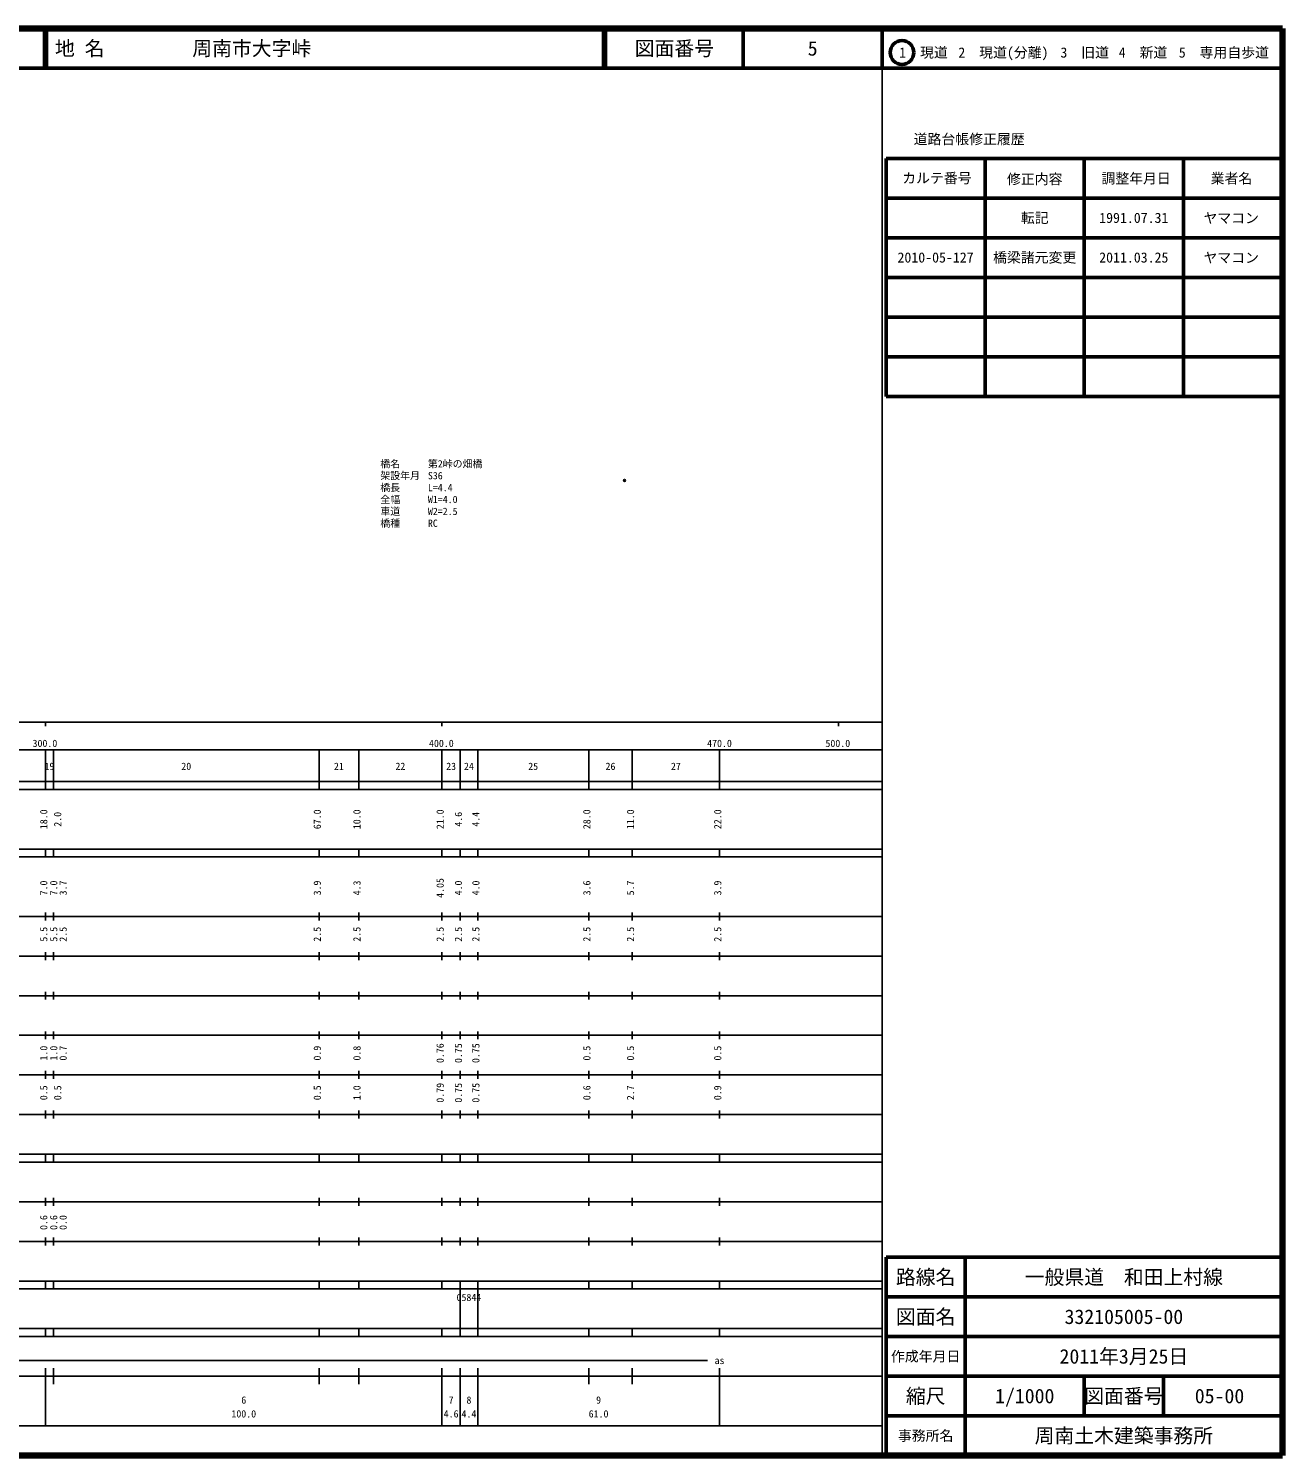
# Model space of a CAD drawing. Units: millimetres on the paper, with parts at other scales. Extents: x 40 to 680, y 20 to 380.
# Drawn here: x 363.7 to 680, y 20 to 380 of the extents above; entities that cross this region are included whole.
import ezdxf
from ezdxf.enums import TextEntityAlignment as Align

# ---------------------------------------------------------------- set-up
doc = ezdxf.new("R2010")
doc.units = ezdxf.units.MM
doc.header["$PDMODE"] = 32
doc.header["$PDSIZE"] = 0.5
for name, color, linetype in [('M-OTRS', 6, 'Continuous'), ('M-STR-HTXT', 7, 'Continuous'), ('M-TTL-TXT', 7, 'Continuous')]:
    doc.layers.add(name, color=color, linetype=linetype)
for name, color, linetype, lineweight in [('M-TTL', 2, 'Continuous', 140), ('M-TTL-BAND', 7, 'Continuous', 25), ('M-TTL-FRAM', 2, 'Continuous', 50), ('M-TTL-LINE', 7, 'Continuous', 50)]:
    doc.layers.add(name, color=color, linetype=linetype, lineweight=lineweight)
doc.styles.add('ＭＳ ゴシック', font='')
doc.styles.get('ＭＳ ゴシック').set_extended_font_data('MS Gothic')

msp = doc.modelspace()

# ---------------------------------------------------------------- linework, layer by layer
at = {"layer": 'M-OTRS'}
msp.add_point((514.048, 265.987), dxfattribs=at)
at = {"layer": 'M-TTL'}
for p, q in [((680, 380), (40, 380)), ((680, 20), (680, 380)), ((40, 20), (680, 20))]:
    msp.add_line(p, q, dxfattribs=at)
at = {"layer": 'M-TTL-BAND'}
for p, q in [((579, 20), (579, 370)), ((40, 205), (579, 205)), ((368, 205), (368, 204)), ((468, 205), (468, 204)), ((568, 205), (568, 204)), ((68, 198), (579, 198)), ((368, 188), (368, 198)), ((370, 188), (370, 198)), ((437, 188), (437, 198)), ((447, 188), (447, 198)), ((468, 188), (468, 198)), ((472.6, 188), (472.6, 198)), ((477, 188), (477, 198)), ((505, 188), (505, 198)), ((516, 188), (516, 198)), ((538, 188), (538, 198)), ((40, 190), (579, 190)), ((40, 188), (579, 188)), ((40, 173), (579, 173)), ((368, 171), (368, 173)), ((370, 171), (370, 173)), ((437, 171), (437, 173)), ((447, 171), (447, 173)), ((468, 171), (468, 173)), ((472.6, 171), (472.6, 173)), ((477, 171), (477, 173)), ((505, 171), (505, 173)), ((516, 171), (516, 173)), ((538, 171), (538, 173)), ((40, 171), (579, 171)), ((40, 156), (579, 156)), ((368, 155), (368, 157)), ((370, 155), (370, 157)), ((437, 155), (437, 157)), ((447, 155), (447, 157)), ((468, 155), (468, 157)), ((472.6, 155), (472.6, 157)), ((477, 155), (477, 157)), ((505, 155), (505, 157)), ((516, 155), (516, 157)), ((538, 155), (538, 157)), ((46, 146), (579, 146)), ((368, 145), (368, 147)), ((370, 145), (370, 147)), ((437, 145), (437, 147)), ((447, 145), (447, 147)), ((468, 145), (468, 147)), ((472.6, 145), (472.6, 147)), ((477, 145), (477, 147)), ((505, 145), (505, 147)), ((516, 145), (516, 147)), ((538, 145), (538, 147)), ((368, 135), (368, 137)), ((370, 135), (370, 137)), ((437, 135), (437, 137)), ((447, 135), (447, 137)), ((468, 135), (468, 137)), ((472.6, 135), (472.6, 137)), ((477, 135), (477, 137)), ((505, 135), (505, 137)), ((516, 135), (516, 137)), ((538, 135), (538, 137)), ((52, 136), (579, 136)), ((46, 126), (579, 126)), ((368, 125), (368, 127)), ((370, 125), (370, 127)), ((437, 125), (437, 127)), ((447, 125), (447, 127)), ((468, 125), (468, 127)), ((472.6, 125), (472.6, 127)), ((477, 125), (477, 127)), ((505, 125), (505, 127)), ((516, 125), (516, 127)), ((538, 125), (538, 127)), ((52, 116), (579, 116)), ((368, 115), (368, 117)), ((370, 115), (370, 117)), ((437, 115), (437, 117)), ((447, 115), (447, 117)), ((468, 115), (468, 117)), ((472.6, 115), (472.6, 117)), ((477, 115), (477, 117)), ((505, 115), (505, 117)), ((516, 115), (516, 117)), ((538, 115), (538, 117)), ((46, 106), (579, 106)), ((368, 105), (368, 107)), ((370, 105), (370, 107)), ((437, 105), (437, 107)), ((447, 105), (447, 107)), ((468, 105), (468, 107)), ((472.6, 105), (472.6, 107)), ((477, 105), (477, 107)), ((505, 105), (505, 107)), ((516, 105), (516, 107)), ((538, 105), (538, 107)), ((40, 96), (579, 96)), ((40, 94), (579, 94)), ((368, 94), (368, 96)), ((370, 94), (370, 96)), ((437, 94), (437, 96)), ((447, 94), (447, 96)), ((468, 94), (468, 96)), ((472.6, 94), (472.6, 96)), ((477, 94), (477, 96)), ((505, 94), (505, 96)), ((516, 94), (516, 96)), ((538, 94), (538, 96)), ((49, 84), (579, 84)), ((368, 83), (368, 85)), ((370, 83), (370, 85)), ((437, 83), (437, 85)), ((447, 83), (447, 85)), ((468, 83), (468, 85)), ((472.6, 83), (472.6, 85)), ((477, 83), (477, 85)), ((505, 83), (505, 85)), ((516, 83), (516, 85)), ((538, 83), (538, 85)), ((40, 74), (579, 74)), ((368, 73), (368, 75)), ((370, 73), (370, 75)), ((437, 73), (437, 75)), ((447, 73), (447, 75)), ((468, 73), (468, 75)), ((472.6, 73), (472.6, 75)), ((477, 73), (477, 75)), ((505, 73), (505, 75)), ((516, 73), (516, 75)), ((538, 73), (538, 75)), ((40, 64), (579, 64)), ((40, 62), (579, 62)), ((368, 62), (368, 64)), ((370, 62), (370, 64)), ((437, 62), (437, 64)), ((447, 62), (447, 64)), ((468, 62), (468, 64)), ((472.6, 62), (472.6, 64)), ((472.6, 52), (472.6, 62)), ((477, 62), (477, 64)), ((477, 52), (477, 62)), ((505, 62), (505, 64)), ((516, 62), (516, 64)), ((538, 62), (538, 64)), ((40, 52), (579, 52)), ((368, 50), (368, 52)), ((370, 50), (370, 52)), ((437, 50), (437, 52)), ((447, 50), (447, 52)), ((468, 50), (468, 52)), ((472.6, 50), (472.6, 52)), ((477, 50), (477, 52)), ((505, 50), (505, 52)), ((516, 50), (516, 52)), ((538, 50), (538, 52)), ((40, 50), (579, 50)), ((71, 44), (535, 44)), ((40, 40), (579, 40)), ((368, 27.5), (368, 42)), ((370, 38), (370, 42)), ((437, 38), (437, 42)), ((447, 38), (447, 42)), ((468, 27.5), (468, 42)), ((472.6, 27.5), (472.6, 42)), ((477, 27.5), (477, 42)), ((505, 38), (505, 42)), ((516, 38), (516, 42)), ((538, 27.5), (538, 42)), ((68, 27.5), (579, 27.5))]:
    msp.add_line(p, q, dxfattribs=at)
at = {"layer": 'M-TTL-FRAM'}
for p, q in [((580, 347.197), (580, 287.197)), ((580, 347.197), (680, 347.197)), ((580, 287.197), (680, 287.197)), ((680, 70), (580, 70)), ((580, 70), (580, 20))]:
    msp.add_line(p, q, dxfattribs=at)
at = {"layer": 'M-TTL-LINE'}
for p, q in [((367.75, 380), (367.75, 370)), ((368.25, 380), (368.25, 370)), ((508.747, 380), (508.747, 370)), ((509.247, 380), (509.247, 370)), ((543.997, 380), (543.997, 370)), ((579, 380), (579, 370)), ((40, 370), (680, 370)), ((605, 347.197), (605, 287.197)), ((630, 347.197), (630, 287.197)), ((655, 347.197), (655, 287.197)), ((580, 337.197), (680, 337.197)), ((580, 327.197), (680, 327.197)), ((580, 317.197), (680, 317.197)), ((580, 307.197), (680, 307.197)), ((580, 297.197), (680, 297.197)), ((600, 70), (600, 20)), ((680, 60), (580, 60)), ((680, 50), (580, 50)), ((680, 40), (580, 40)), ((630, 40), (630, 30)), ((650, 40), (650, 30)), ((680, 30), (580, 30))]:
    msp.add_line(p, q, dxfattribs=at)
msp.add_circle((584.031, 373.958), 3, dxfattribs=at)

# ---------------------------------------------------------------- texts
at = {"layer": 'M-STR-HTXT', "style": 'ＭＳ ゴシック'}
for s, p in [('橋名', (452.442, 268.729)), ('第2峠の畑橋', (464.442, 268.729)), ('架設年月', (452.442, 265.729)), ('S36', (464.442, 265.729)), ('橋長', (452.442, 262.729)), ('L=4.4', (464.442, 262.729)), ('全幅', (452.442, 259.729)), ('車道', (452.442, 256.729)), ('W1=4.0', (464.442, 259.729)), ('橋種', (452.442, 253.729)), ('W2=2.5', (464.442, 256.729)), ('RC', (464.442, 253.729))]:
    msp.add_text(s, height=1.833, dxfattribs=at).set_placement(p, align=Align.BOTTOM_LEFT)
at = {"layer": 'M-TTL-BAND', "style": 'ＭＳ ゴシック'}
for s, p in [('300.0', (367.844, 198.195)), ('400.0', (467.844, 198.195)), ('470.0', (538, 198.195)), ('500.0', (567.844, 198.195)), ('19', (369, 192.405)), ('20', (403.5, 192.405)), ('21', (442, 192.405)), ('22', (457.5, 192.405)), ('23', (470.3, 192.405)), ('24', (474.8, 192.405)), ('25', (491, 192.405)), ('26', (510.5, 192.405)), ('27', (527, 192.405)), ('as', (538, 42.5)), ('6', (418, 32.523)), ('7', (470.3, 32.523)), ('8', (474.8, 32.523)), ('9', (507.5, 32.523)), ('100.0', (418, 29.033)), ('4.6', (470.3, 29.033)), ('4.4', (474.8, 29.033)), ('61.0', (507.5, 29.033))]:
    msp.add_text(s, height=1.833, dxfattribs=at).set_placement(p, align=Align.BOTTOM_CENTER)
for s, p in [('18.0', (369, 180.5)), ('2.0', (372.519, 180.5)), ('67.0', (438, 180.5)), ('10.0', (448, 180.5)), ('21.0', (469, 180.5)), ('4.6', (473.6, 180.5)), ('4.4', (478, 180.5)), ('28.0', (506, 180.5)), ('11.0', (517, 180.5)), ('22.0', (539, 180.5)), ('7.0', (369, 163.174)), ('7.0', (371.519, 163.174)), ('3.7', (373.889, 163.174)), ('3.9', (438, 163.174)), ('4.3', (448, 163.174)), ('4.05', (469, 163.174)), ('4.0', (473.6, 163.174)), ('4.0', (478, 163.174)), ('3.6', (506, 163.174)), ('5.7', (517, 163.174)), ('3.9', (539, 163.174)), ('5.5', (369, 151.5)), ('5.5', (371.519, 151.5)), ('2.5', (373.889, 151.5)), ('2.5', (438, 151.5)), ('2.5', (448, 151.5)), ('2.5', (469, 151.5)), ('2.5', (473.6, 151.5)), ('2.5', (478, 151.5)), ('2.5', (506, 151.5)), ('2.5', (517, 151.5)), ('2.5', (539, 151.5)), ('1.0', (369, 121.5)), ('1.0', (371.519, 121.5)), ('0.7', (373.889, 121.5)), ('0.9', (438, 121.5)), ('0.8', (448, 121.5)), ('0.76', (469, 121.5)), ('0.75', (473.6, 121.5)), ('0.75', (478, 121.5)), ('0.5', (506, 121.5)), ('0.5', (517, 121.5)), ('0.5', (539, 121.5)), ('0.5', (369, 111.5)), ('0.5', (372.519, 111.5)), ('0.5', (438, 111.5)), ('1.0', (448, 111.5)), ('0.79', (469, 111.5)), ('0.75', (473.6, 111.5)), ('0.75', (478, 111.5)), ('0.6', (506, 111.5)), ('2.7', (517, 111.5)), ('0.9', (539, 111.5)), ('0.6', (369, 78.764)), ('0.6', (371.519, 78.764)), ('0.0', (373.889, 78.764))]:
    msp.add_text(s, height=1.833, rotation=90, dxfattribs=at).set_placement(p, align=Align.BOTTOM_CENTER)
msp.add_text('05844', height=1.833, dxfattribs=at).set_placement((471.675, 58.405), align=Align.BOTTOM_LEFT)
at = {"layer": 'M-TTL-TXT', "style": 'ＭＳ ゴシック'}
for s, p in [('地 名', (370.38, 375)), ('周南市大字峠', (405.024, 375))]:
    msp.add_text(s, height=3.666, dxfattribs=at).set_placement(p, align=Align.MIDDLE_LEFT)
for s, height, p in [('図面番号', 3.666, (526.622, 375)), ('5', 3.666, (561.497, 375)), ('1\u3000現道', 2.566, (589.448, 373.958)), ('2\u3000現道(分離)', 2.566, (609.619, 373.958)), ('3\u3000旧道', 2.566, (630.121, 373.958)), ('4\u3000新道', 2.566, (644.824, 373.958)), ('5\u3000専用自歩道', 2.566, (665.228, 373.958)), ('道路台帳修正履歴', 2.566, (600.968, 352.113)), ('カルテ番号', 2.566, (592.839, 342.277)), ('修正内容', 2.566, (617.509, 342.023)), ('調整年月日', 2.566, (643.089, 342.197)), ('業者名', 2.566, (667.134, 342.197)), ('転記', 2.566, (617.5, 332.245)), ('1991.07.31', 2.566, (642.5, 332.245)), ('ヤマコン', 2.566, (667.077, 332.189)), ('2010-05-127', 2.566, (592.5, 322.245)), ('橋梁諸元変更', 2.566, (617.5, 322.245)), ('2011.03.25', 2.566, (642.5, 322.245)), ('ヤマコン', 2.566, (667.077, 322.189)), ('路線名', 3.666, (590, 65)), ('路線名', 3.666, (590, 65)), ('一般県道\u3000和田上村線', 3.666, (640, 65)), ('図面名', 3.666, (590, 55)), ('図面名', 3.666, (590, 55)), ('332105005-00', 3.666, (640, 55)), ('2011年3月25日', 3.666, (640, 45)), ('作成年月日', 2.566, (590, 45)), ('作成年月日', 2.566, (590, 45)), ('縮尺', 3.666, (590, 35)), ('縮尺', 3.666, (590, 35)), ('1/1000', 3.666, (615, 35)), ('図面番号', 3.666, (640, 35)), ('図面番号', 3.666, (640, 35)), ('05-00', 3.666, (664.125, 35)), ('事務所名', 2.566, (590, 25)), ('事務所名', 2.566, (590, 25)), ('周南土木建築事務所', 3.666, (640, 25))]:
    msp.add_text(s, height=height, dxfattribs=at).set_placement(p, align=Align.MIDDLE_CENTER)

doc.saveas('drawing.dxf')
